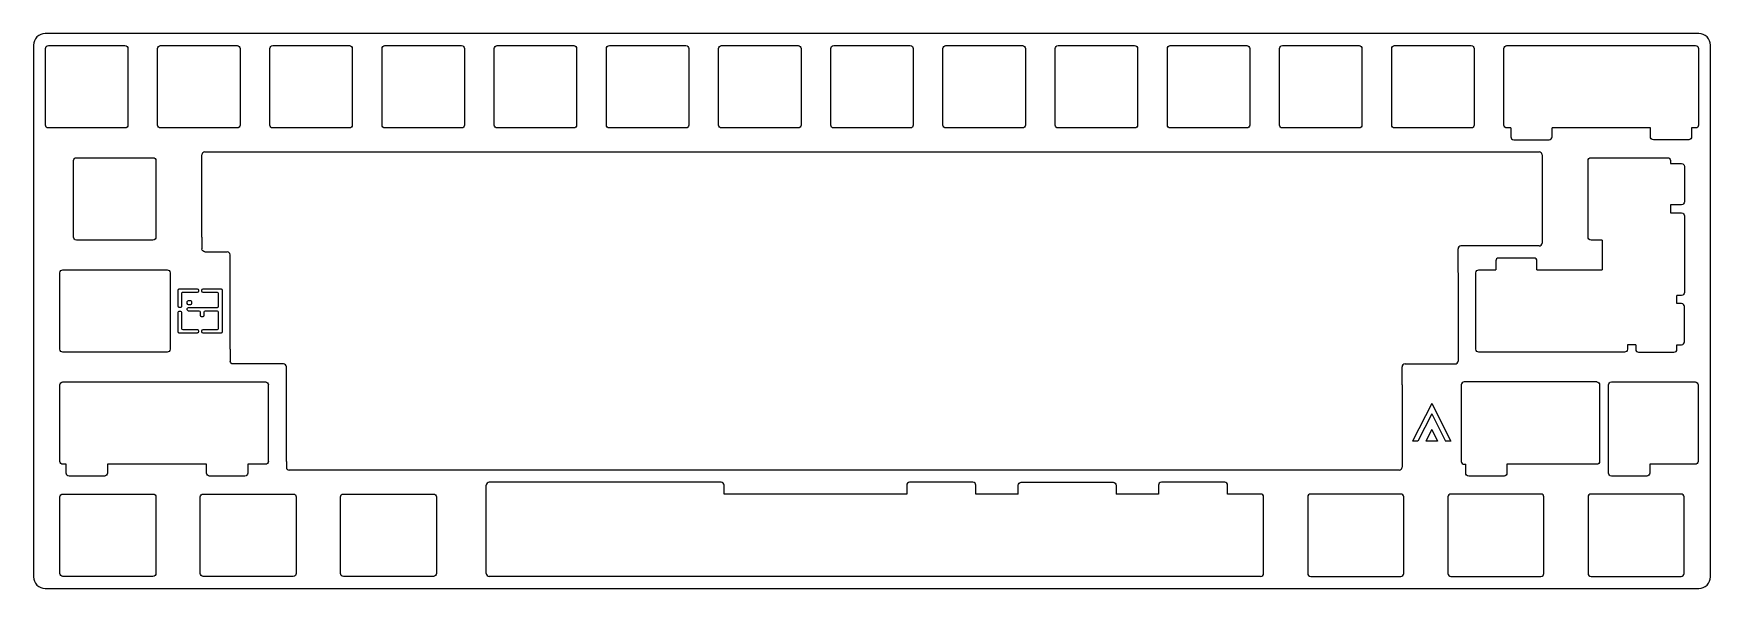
# Model space of a CAD drawing. Extents: x -142 to 142, y -447 to -353.
import ezdxf

# ---------------------------------------------------------------- set-up
doc = ezdxf.new("R2010")
doc.units = 0
doc.header["$MEASUREMENT"] = 0
doc.layers.get('0').update_dxf_attribs({"linetype": 'CONTINUOUS'})

msp = doc.modelspace()

# ---------------------------------------------------------------- linework, layer by layer
for p, q in [((140.38, -352.85), (-140.38, -352.85)), ((-142.38, -354.85), (-142.38, -445.15)), ((-140.35, -368.4), (-140.35, -355.4)), ((-139.85, -354.9), (-126.85, -354.9)), ((-126.35, -355.4), (-126.35, -368.4)), ((-121.3, -368.4), (-121.3, -355.4)), ((-120.8, -354.9), (-107.8, -354.9)), ((-107.3, -355.4), (-107.3, -368.4)), ((-102.25, -368.4), (-102.25, -355.4)), ((-101.75, -354.9), (-88.75, -354.9)), ((-88.25, -355.4), (-88.25, -368.4)), ((-83.2, -368.4), (-83.2, -355.4)), ((-82.7, -354.9), (-69.7, -354.9)), ((-69.2, -355.4), (-69.2, -368.4)), ((-64.15, -368.4), (-64.15, -355.4)), ((-63.65, -354.9), (-50.65, -354.9)), ((-50.15, -355.4), (-50.15, -368.4)), ((-45.1, -368.4), (-45.1, -355.4)), ((-44.6, -354.9), (-31.6, -354.9)), ((-31.1, -355.4), (-31.1, -368.4)), ((-26.05, -368.4), (-26.05, -355.4)), ((-25.55, -354.9), (-12.55, -354.9)), ((-12.05, -355.4), (-12.05, -368.4)), ((-7, -368.4), (-7, -355.4)), ((-6.5, -354.9), (6.5, -354.9)), ((7, -355.4), (7, -368.4)), ((12.05, -368.4), (12.05, -355.4)), ((12.55, -354.9), (25.55, -354.9)), ((26.05, -355.4), (26.05, -368.4)), ((31.1, -368.4), (31.1, -355.4)), ((31.6, -354.9), (44.6, -354.9)), ((45.1, -355.4), (45.1, -368.4)), ((50.15, -368.4), (50.15, -355.4)), ((50.65, -354.9), (63.65, -354.9)), ((64.15, -355.4), (64.15, -368.4)), ((69.2, -368.4), (69.2, -355.4)), ((69.7, -354.9), (82.7, -354.9)), ((83.2, -355.4), (83.2, -368.4)), ((88.25, -368.4), (88.25, -355.4)), ((88.75, -354.9), (101.75, -354.9)), ((102.25, -355.4), (102.25, -368.4)), ((107.3, -368.4), (107.3, -355.4)), ((107.8, -354.9), (139.85, -354.9)), ((140.35, -355.4), (140.35, -368.4)), ((142.38, -445.15), (142.38, -354.85)), ((-126.85, -368.9), (-139.85, -368.9)), ((-107.8, -368.9), (-120.8, -368.9)), ((-88.75, -368.9), (-101.75, -368.9)), ((-69.7, -368.9), (-82.7, -368.9)), ((-50.65, -368.9), (-63.65, -368.9)), ((-31.6, -368.9), (-44.6, -368.9)), ((-12.55, -368.9), (-25.55, -368.9)), ((6.5, -368.9), (-6.5, -368.9)), ((25.55, -368.9), (12.55, -368.9)), ((44.6, -368.9), (31.6, -368.9)), ((63.65, -368.9), (50.65, -368.9)), ((82.7, -368.9), (69.7, -368.9)), ((101.75, -368.9), (88.75, -368.9)), ((108.47, -368.9), (107.8, -368.9)), ((108.47, -368.9), (108.47, -370.4)), ((132.18, -368.9), (115.47, -368.9)), ((115.47, -370.4), (115.47, -368.9)), ((132.18, -370.4), (132.18, -368.9)), ((139.85, -368.9), (139.18, -368.9)), ((139.18, -368.9), (139.18, -370.4)), ((-113.28, -372.95), (113.28, -372.95)), ((108.97, -370.9), (114.97, -370.9)), ((138.68, -370.9), (132.68, -370.9)), ((-135.59, -387.45), (-135.59, -374.45)), ((-135.09, -373.95), (-122.09, -373.95)), ((-121.59, -374.45), (-121.59, -387.45)), ((-113.78, -387.45), (-113.78, -373.45)), ((-113.78, -387.45), (-113.78, -374.45)), ((113.78, -373.45), (113.78, -388.45)), ((113.78, -374.45), (113.78, -387.45)), ((-122.09, -387.95), (-135.09, -387.95)), ((-113.78, -387.45), (-113.78, -389.45)), ((-113.78, -387.45), (-113.78, -389.45)), ((-113.28, -389.95), (-109.49, -389.95)), ((-108.99, -393.5), (-108.99, -390.45)), ((-137.89, -406.5), (-137.89, -393.5)), ((-137.39, -393), (-119.69, -393)), ((-119.19, -393.5), (-119.19, -406.5)), ((-108.99, -406.5), (-108.99, -393.5)), ((-108.99, -406.5), (-108.99, -393.5)), ((-117.84, -399.2), (-117.84, -396.45)), ((-117.64, -396.25), (-114.59, -396.25)), ((-117.24, -397.05), (-117.24, -399.2)), ((-114.59, -396.85), (-117.04, -396.85)), ((-116.26, -398.74), (-116.26, -398.4)), ((-116.06, -398.2), (-115.75, -398.2)), ((-115.55, -398.4), (-115.55, -398.74)), ((-114.39, -396.45), (-114.39, -396.65)), ((-113.79, -396.65), (-113.79, -396.45)), ((-113.59, -396.25), (-110.54, -396.25)), ((-111.14, -396.85), (-113.59, -396.85)), ((-110.94, -399.2), (-110.94, -397.05)), ((-110.34, -396.45), (-110.34, -403.55)), ((-117.84, -403.55), (-117.84, -400.2)), ((-117.44, -399.4), (-117.64, -399.4)), ((-117.64, -400), (-117.44, -400)), ((-117.24, -400.2), (-117.24, -402.95)), ((-116.26, -399.8), (-116.26, -399.6)), ((-115.75, -398.94), (-116.06, -398.94)), ((-116.06, -399.4), (-111.14, -399.4)), ((-114.24, -400), (-116.06, -400)), ((-114.04, -400.79), (-114.04, -400.2)), ((-113.64, -400.99), (-113.84, -400.99)), ((-113.44, -400.2), (-113.44, -400.79)), ((-111.14, -400), (-113.24, -400)), ((-110.94, -402.95), (-110.94, -400.2)), ((-114.59, -403.75), (-117.64, -403.75)), ((-117.04, -403.15), (-114.59, -403.15)), ((-114.39, -403.35), (-114.39, -403.55)), ((-113.79, -403.55), (-113.79, -403.35)), ((-113.59, -403.15), (-111.14, -403.15)), ((-110.54, -403.75), (-113.59, -403.75)), ((-119.69, -407), (-137.39, -407)), ((-108.99, -406.5), (-108.99, -408.5)), ((-108.99, -406.5), (-108.99, -408.5)), ((99.51, -406.52), (99.51, -408.5)), ((-99.94, -409), (-108.49, -409)), ((-99.44, -412.55), (-99.44, -409.5)), ((90.01, -412.55), (90.01, -409.5)), ((90.51, -409), (99.01, -409)), ((-137.89, -425.55), (-137.89, -412.55)), ((-137.39, -412.05), (-102.99, -412.05)), ((-102.49, -425.55), (-102.49, -412.55)), ((-99.44, -425.55), (-99.44, -412.55)), ((-99.44, -425.55), (-99.44, -412.55)), ((90.01, -412.55), (90.01, -425.55)), ((90.01, -412.55), (90.01, -426.55)), ((100.06, -412.55), (100.06, -425.55)), ((123.06, -412.05), (100.56, -412.05)), ((123.56, -412.55), (123.56, -425.55)), ((125.06, -427.55), (125.06, -412.55)), ((125.56, -412.05), (139.76, -412.05)), ((140.26, -412.55), (140.26, -425.55)), ((95.04, -415.71), (91.79, -422.13)), ((95.04, -415.71), (98.29, -422.13)), ((95.04, -417.48), (92.68, -422.13)), ((95.04, -417.48), (97.39, -422.13)), ((95.04, -420.14), (94.03, -422.13)), ((95.04, -420.14), (96.05, -422.13)), ((92.68, -422.13), (91.79, -422.13)), ((96.05, -422.13), (94.03, -422.13)), ((98.29, -422.13), (97.39, -422.13)), ((-136.84, -426.05), (-137.39, -426.05)), ((-136.84, -427.55), (-136.84, -426.05)), ((-129.84, -426.05), (-129.84, -427.55)), ((-112.99, -426.05), (-129.84, -426.05)), ((-112.99, -427.55), (-112.99, -426.05)), ((-102.99, -426.05), (-105.99, -426.05)), ((-105.99, -426.05), (-105.99, -427.55)), ((-99.44, -425.55), (-99.44, -426.55)), ((89.51, -427.05), (-98.94, -427.05)), ((100.56, -426.05), (100.82, -426.05)), ((100.82, -427.55), (100.82, -426.05)), ((107.82, -426.05), (107.82, -427.55)), ((123.06, -426.05), (107.82, -426.05)), ((132.06, -426.05), (132.06, -427.55)), ((139.76, -426.05), (132.06, -426.05)), ((-130.34, -428.05), (-136.34, -428.05)), ((-106.49, -428.05), (-112.49, -428.05)), ((-65.51, -444.6), (-65.51, -429.6)), ((-25.61, -429.1), (-65.01, -429.1)), ((-25.11, -431.1), (-25.11, -429.6)), ((5.89, -429.6), (5.89, -431.1)), ((17.14, -429.1), (6.39, -429.1)), ((17.64, -431.1), (17.64, -429.6)), ((24.84, -431.1), (24.84, -429.6)), ((25.34, -429.1), (40.94, -429.1)), ((41.44, -429.6), (41.44, -431.1)), ((48.64, -429.6), (48.64, -431.1)), ((59.89, -429.1), (49.14, -429.1)), ((60.39, -431.1), (60.39, -429.6)), ((107.32, -428.05), (101.32, -428.05)), ((131.56, -428.05), (125.56, -428.05)), ((-137.89, -444.6), (-137.89, -431.6)), ((-137.39, -431.1), (-122.09, -431.1)), ((-121.59, -431.6), (-121.59, -444.6)), ((-114.07, -444.6), (-114.07, -431.6)), ((-113.58, -431.1), (-98.27, -431.1)), ((-97.77, -431.6), (-97.77, -444.6)), ((-90.26, -444.6), (-90.26, -431.6)), ((-89.76, -431.1), (-74.46, -431.1)), ((-73.96, -431.6), (-73.96, -444.6)), ((5.89, -431.1), (-25.11, -431.1)), ((24.84, -431.1), (17.64, -431.1)), ((48.64, -431.1), (41.44, -431.1)), ((65.99, -431.1), (60.39, -431.1)), ((66.49, -444.6), (66.49, -431.6)), ((73.99, -431.6), (73.99, -444.6)), ((89.79, -431.1), (74.49, -431.1)), ((90.29, -444.6), (90.29, -431.6)), ((97.79, -431.6), (97.79, -444.6)), ((113.59, -431.1), (98.29, -431.1)), ((114.09, -444.6), (114.09, -431.6)), ((121.59, -431.6), (121.59, -444.6)), ((137.39, -431.1), (122.09, -431.1)), ((137.89, -444.6), (137.89, -431.6)), ((-122.09, -445.1), (-137.39, -445.1)), ((-98.27, -445.1), (-113.58, -445.1)), ((-74.46, -445.1), (-89.76, -445.1)), ((65.99, -445.1), (-65.01, -445.1)), ((74.49, -445.1), (89.79, -445.1)), ((98.29, -445.1), (113.59, -445.1)), ((122.09, -445.1), (137.39, -445.1)), ((-140.38, -447.15), (140.38, -447.15))]:
    msp.add_line(p, q)
at = {"color": 0}
for p, q in [((121.59, -387.45), (121.59, -374.45)), ((122.09, -373.95), (135.09, -373.95)), ((123.97, -373.91), (123.97, -373.95)), ((135.59, -374.45), (135.59, -374.94)), ((135.59, -374.94), (137.47, -374.94)), ((137.97, -375.44), (137.97, -381.44)), ((137.47, -381.94), (135.59, -381.94)), ((135.59, -381.94), (135.59, -383.34)), ((135.59, -383.34), (137.47, -383.34)), ((137.97, -383.84), (137.97, -396.84)), ((99.51, -393.44), (99.51, -389.45)), ((113.28, -388.95), (100.01, -388.95)), ((123.97, -387.95), (122.09, -387.95)), ((123.97, -387.95), (123.97, -393)), ((105.92, -391.5), (105.92, -393)), ((112.42, -391), (106.42, -391)), ((112.92, -393), (112.92, -391.5)), ((99.51, -393.52), (99.51, -406.52)), ((102.56, -406.5), (102.56, -393.5)), ((103.06, -393), (105.92, -393)), ((112.92, -393), (123.97, -393)), ((137.47, -397.34), (136.68, -397.34)), ((136.68, -398.74), (136.68, -397.34)), ((137.47, -398.74), (136.68, -398.74)), ((137.97, -405.24), (137.97, -399.24)), ((127.78, -407), (103.06, -407)), ((128.28, -405.74), (128.28, -406.5)), ((129.68, -405.74), (128.28, -405.74)), ((129.68, -405.74), (129.68, -406.5)), ((130.18, -407), (136.18, -407)), ((136.68, -405.74), (137.47, -405.74)), ((136.68, -406.5), (136.68, -405.74))]:
    msp.add_line(p, q, dxfattribs=at)
for centre, radius, start, end in [((-140.38, -354.85), 2, 90, 180), ((140.38, -354.85), 2, 0, 90), ((-113.28, -373.45), 0.5, 90, 180), ((108.97, -370.4), 0.5, 180, 270), ((113.28, -373.45), 0.5, 0, 90), ((114.97, -370.4), 0.5, 270, 0), ((-109.49, -390.45), 0.5, 0, 90), ((113.28, -388.45), 0.5, 270, 0), ((-117.04, -397.05), 0.2, 90, 180.0088), ((-111.14, -397.05), 0.2, 0, 90), ((-114.24, -400.2), 0.2, 0, 90), ((-113.24, -400.2), 0.2, 90, 180), ((-111.14, -399.2), 0.2, 270, 0), ((-111.14, -400.2), 0.2, 0, 89.9978), ((-117.04, -402.95), 0.2, 180, 270), ((-111.14, -402.95), 0.2, 270, 0), ((-99.94, -409.5), 0.5, 0, 90), ((90.51, -409.5), 0.5, 90, 180), ((99.01, -408.5), 0.5, 270, 0), ((100.56, -412.55), 0.5, 90, 180), ((-98.94, -426.55), 0.5, 180, 270), ((89.51, -426.55), 0.5, 270, 0), ((100.56, -425.55), 0.5, 180, 270), ((-65.01, -429.6), 0.5, 90, 180), ((-25.61, -429.6), 0.5, 0, 90), ((6.39, -429.6), 0.5, 89.9999, 180), ((17.14, -429.6), 0.5, 0, 90), ((49.14, -429.6), 0.5, 90, 180), ((59.89, -429.6), 0.5, 0, 90), ((65.99, -431.6), 0.5, 0, 90), ((74.49, -431.6), 0.5, 90, 180), ((89.79, -431.6), 0.5, 0, 90), ((98.29, -431.6), 0.5, 90, 180), ((113.59, -431.6), 0.5, 0, 90), ((122.09, -431.6), 0.5, 90, 180), ((137.39, -431.6), 0.5, 0, 90), ((-140.38, -445.15), 2, 180, 270), ((-65.01, -444.6), 0.5, 180, 270), ((65.99, -444.6), 0.5, 270, 0), ((74.49, -444.6), 0.5, 180, 270), ((89.79, -444.6), 0.5, 270, 0), ((98.29, -444.6), 0.5, 180, 270), ((113.59, -444.6), 0.5, 270, 0), ((122.09, -444.6), 0.5, 180, 270), ((137.39, -444.6), 0.5, 270, 0), ((140.38, -445.15), 2, 270, 0)]:
    msp.add_arc(centre, radius, start, end)
at = {"extrusion": (0, 0, -1)}
for centre, radius, start, end in [((139.85, -355.4), 0.5, 0, 90), ((126.85, -355.4), 0.5, 90, 180), ((120.8, -355.4), 0.5, 0, 90), ((107.8, -355.4), 0.5, 90, 180), ((101.75, -355.4), 0.5, 0, 90), ((88.75, -355.4), 0.5, 90, 180), ((82.7, -355.4), 0.5, 0, 90), ((69.7, -355.4), 0.5, 90, 180), ((63.65, -355.4), 0.5, 0, 89.9996), ((50.65, -355.4), 0.5, 90, 180), ((44.6, -355.4), 0.5, 0, 90), ((31.6, -355.4), 0.5, 90, 180), ((25.55, -355.4), 0.5, 0, 90), ((12.55, -355.4), 0.5, 90, 180), ((6.5, -355.4), 0.5, 0, 90), ((-6.5, -355.4), 0.5, 90, 180), ((-12.55, -355.4), 0.5, 0, 90), ((-25.55, -355.4), 0.5, 90, 180), ((-31.6, -355.4), 0.5, 0, 90), ((-44.6, -355.4), 0.5, 90, 180), ((-50.65, -355.4), 0.5, 0, 90), ((-63.65, -355.4), 0.5, 90, 180), ((-69.7, -355.4), 0.5, 0, 90), ((-82.7, -355.4), 0.5, 90, 180), ((-88.75, -355.4), 0.5, 0, 90), ((-101.75, -355.4), 0.5, 90, 180), ((-107.8, -355.4), 0.5, 0, 90), ((-139.85, -355.4), 0.5, 90, 180), ((139.85, -368.4), 0.5, 270, 0), ((126.85, -368.4), 0.5, 180, 270), ((120.8, -368.4), 0.5, 270, 0), ((107.8, -368.4), 0.5, 180, 270), ((101.75, -368.4), 0.5, 270, 0), ((88.75, -368.4), 0.5, 180, 270), ((82.7, -368.4), 0.5, 270, 0), ((69.7, -368.4), 0.5, 180, 270), ((63.65, -368.4), 0.5, 270, 0), ((50.65, -368.4), 0.5, 180, 270), ((44.6, -368.4), 0.5, 270, 0), ((31.6, -368.4), 0.5, 180, 270), ((25.55, -368.4), 0.5, 270, 0), ((12.55, -368.4), 0.5, 180, 270), ((6.5, -368.4), 0.5, 270, 0), ((-6.5, -368.4), 0.5, 180, 270), ((-12.55, -368.4), 0.5, 270, 0), ((-25.55, -368.4), 0.5, 180, 270), ((-31.6, -368.4), 0.5, 270, 0), ((-44.6, -368.4), 0.5, 180, 270), ((-50.65, -368.4), 0.5, 270, 0), ((-63.65, -368.4), 0.5, 180, 269.9996), ((-69.7, -368.4), 0.5, 270, 0), ((-82.7, -368.4), 0.5, 180, 270), ((-88.75, -368.4), 0.5, 270, 0), ((-101.75, -368.4), 0.5, 180, 270), ((-107.8, -368.4), 0.5, 270, 0), ((-139.85, -368.4), 0.5, 180, 270), ((-132.68, -370.4), 0.5, 270, 0), ((-138.68, -370.4), 0.5, 180, 270), ((135.09, -374.45), 0.5, 0, 90), ((122.09, -374.45), 0.5, 90, 180), ((135.09, -387.45), 0.5, 270, 0), ((122.09, -387.45), 0.5, 180, 270), ((113.28, -389.45), 0.5, 270, 0), ((113.28, -389.45), 0.5, 270, 0), ((137.39, -393.5), 0.5, 0, 90.0009), ((119.69, -393.5), 0.5, 90, 180), ((117.64, -396.45), 0.2, 0, 90), ((116.06, -398.4), 0.2, 0, 90), ((115.75, -398.4), 0.2, 90, 180), ((114.59, -396.45), 0.2, 90, 180), ((114.59, -396.65), 0.2, 180, 270), ((113.59, -396.45), 0.2, 0, 90), ((113.59, -396.65), 0.2, 270, 0), ((110.54, -396.45), 0.2, 90, 180), ((117.64, -399.2), 0.2, 270.0044, 359.9913), ((117.64, -400.2), 0.2, 0, 90), ((117.44, -399.2), 0.2, 180, 270.0044), ((117.44, -400.2), 0.2, 90, 180), ((116.06, -398.74), 0.2, 270, 0), ((116.06, -399.6), 0.2, 0, 90), ((116.06, -399.8), 0.2, 270, 0), ((115.75, -398.74), 0.2, 180, 270), ((113.84, -400.79), 0.2, 270, 359.9913), ((113.64, -400.79), 0.2, 180, 269.9978), ((117.64, -403.55), 0.2, 270, 0), ((114.59, -403.35), 0.2, 89.9978, 180), ((114.59, -403.55), 0.2, 180, 270.0022), ((113.59, -403.35), 0.2, 0, 90), ((113.59, -403.55), 0.2, 270, 0), ((110.54, -403.55), 0.2, 180, 270), ((137.39, -406.5), 0.5, 270, 0), ((119.69, -406.5), 0.5, 180, 270), ((108.49, -408.5), 0.5, 270, 0), ((108.49, -408.5), 0.5, 270, 0), ((137.39, -412.55), 0.5, 0, 90), ((102.99, -412.55), 0.5, 90, 180), ((-123.06, -412.55), 0.5, 90, 180), ((-125.56, -412.55), 0.5, 0, 90), ((-139.76, -412.55), 0.5, 90, 180), ((137.39, -425.55), 0.5, 270, 0), ((102.99, -425.55), 0.5, 180, 270), ((-123.06, -425.55), 0.5, 180, 270.0009), ((-139.76, -425.55), 0.5, 180, 270.0009), ((136.34, -427.55), 0.5, 270, 0), ((130.34, -427.55), 0.5, 180, 270), ((112.49, -427.55), 0.5, 270, 0), ((106.49, -427.55), 0.5, 180, 270), ((-25.34, -429.6), 0.5, 0, 90), ((-40.94, -429.6), 0.5, 90, 180), ((-101.32, -427.55), 0.5, 270, 0), ((-107.32, -427.55), 0.5, 180, 269.9991), ((-125.56, -427.55), 0.5, 270, 0), ((-131.56, -427.55), 0.5, 180, 270), ((137.39, -431.6), 0.5, 0, 90), ((122.09, -431.6), 0.5, 90, 180), ((113.57, -431.6), 0.5, 0, 90), ((98.27, -431.6), 0.5, 90, 180), ((89.76, -431.6), 0.5, 0, 90), ((74.46, -431.6), 0.5, 90, 180), ((137.39, -444.6), 0.5, 270, 0), ((122.09, -444.6), 0.5, 180, 270), ((113.57, -444.6), 0.5, 270, 0), ((98.27, -444.6), 0.5, 180, 270), ((89.76, -444.6), 0.5, 270, 0), ((74.46, -444.6), 0.5, 180, 270)]:
    msp.add_arc(centre, radius, start, end, dxfattribs=at)
at = {"color": 0, "extrusion": (0, 0, -1)}
for centre, start, end in [((-122.09, -374.45), 0, 90), ((-135.09, -374.45), 90, 180), ((-137.47, -375.44), 90, 180), ((-137.47, -381.44), 180, 270), ((-137.47, -383.84), 90, 180.0035), ((-122.09, -387.45), 270, 0), ((-103.06, -393.5), 0, 90), ((-137.47, -396.84), 180, 270), ((-103.06, -406.5), 270, 0), ((-127.78, -406.5), 180, 270)]:
    msp.add_arc(centre, 0.5, start, end, dxfattribs=at)
at = {"color": 0}
for centre, start, end in [((100.01, -389.45), 90, 180), ((106.42, -391.5), 90, 180), ((112.42, -391.5), 0, 90), ((137.47, -399.24), 0, 90), ((130.18, -406.5), 180, 270), ((136.18, -406.5), 270, 0), ((137.47, -405.24), 270, 0)]:
    msp.add_arc(centre, 0.5, start, end, dxfattribs=at)

doc.saveas('drawing.dxf')
